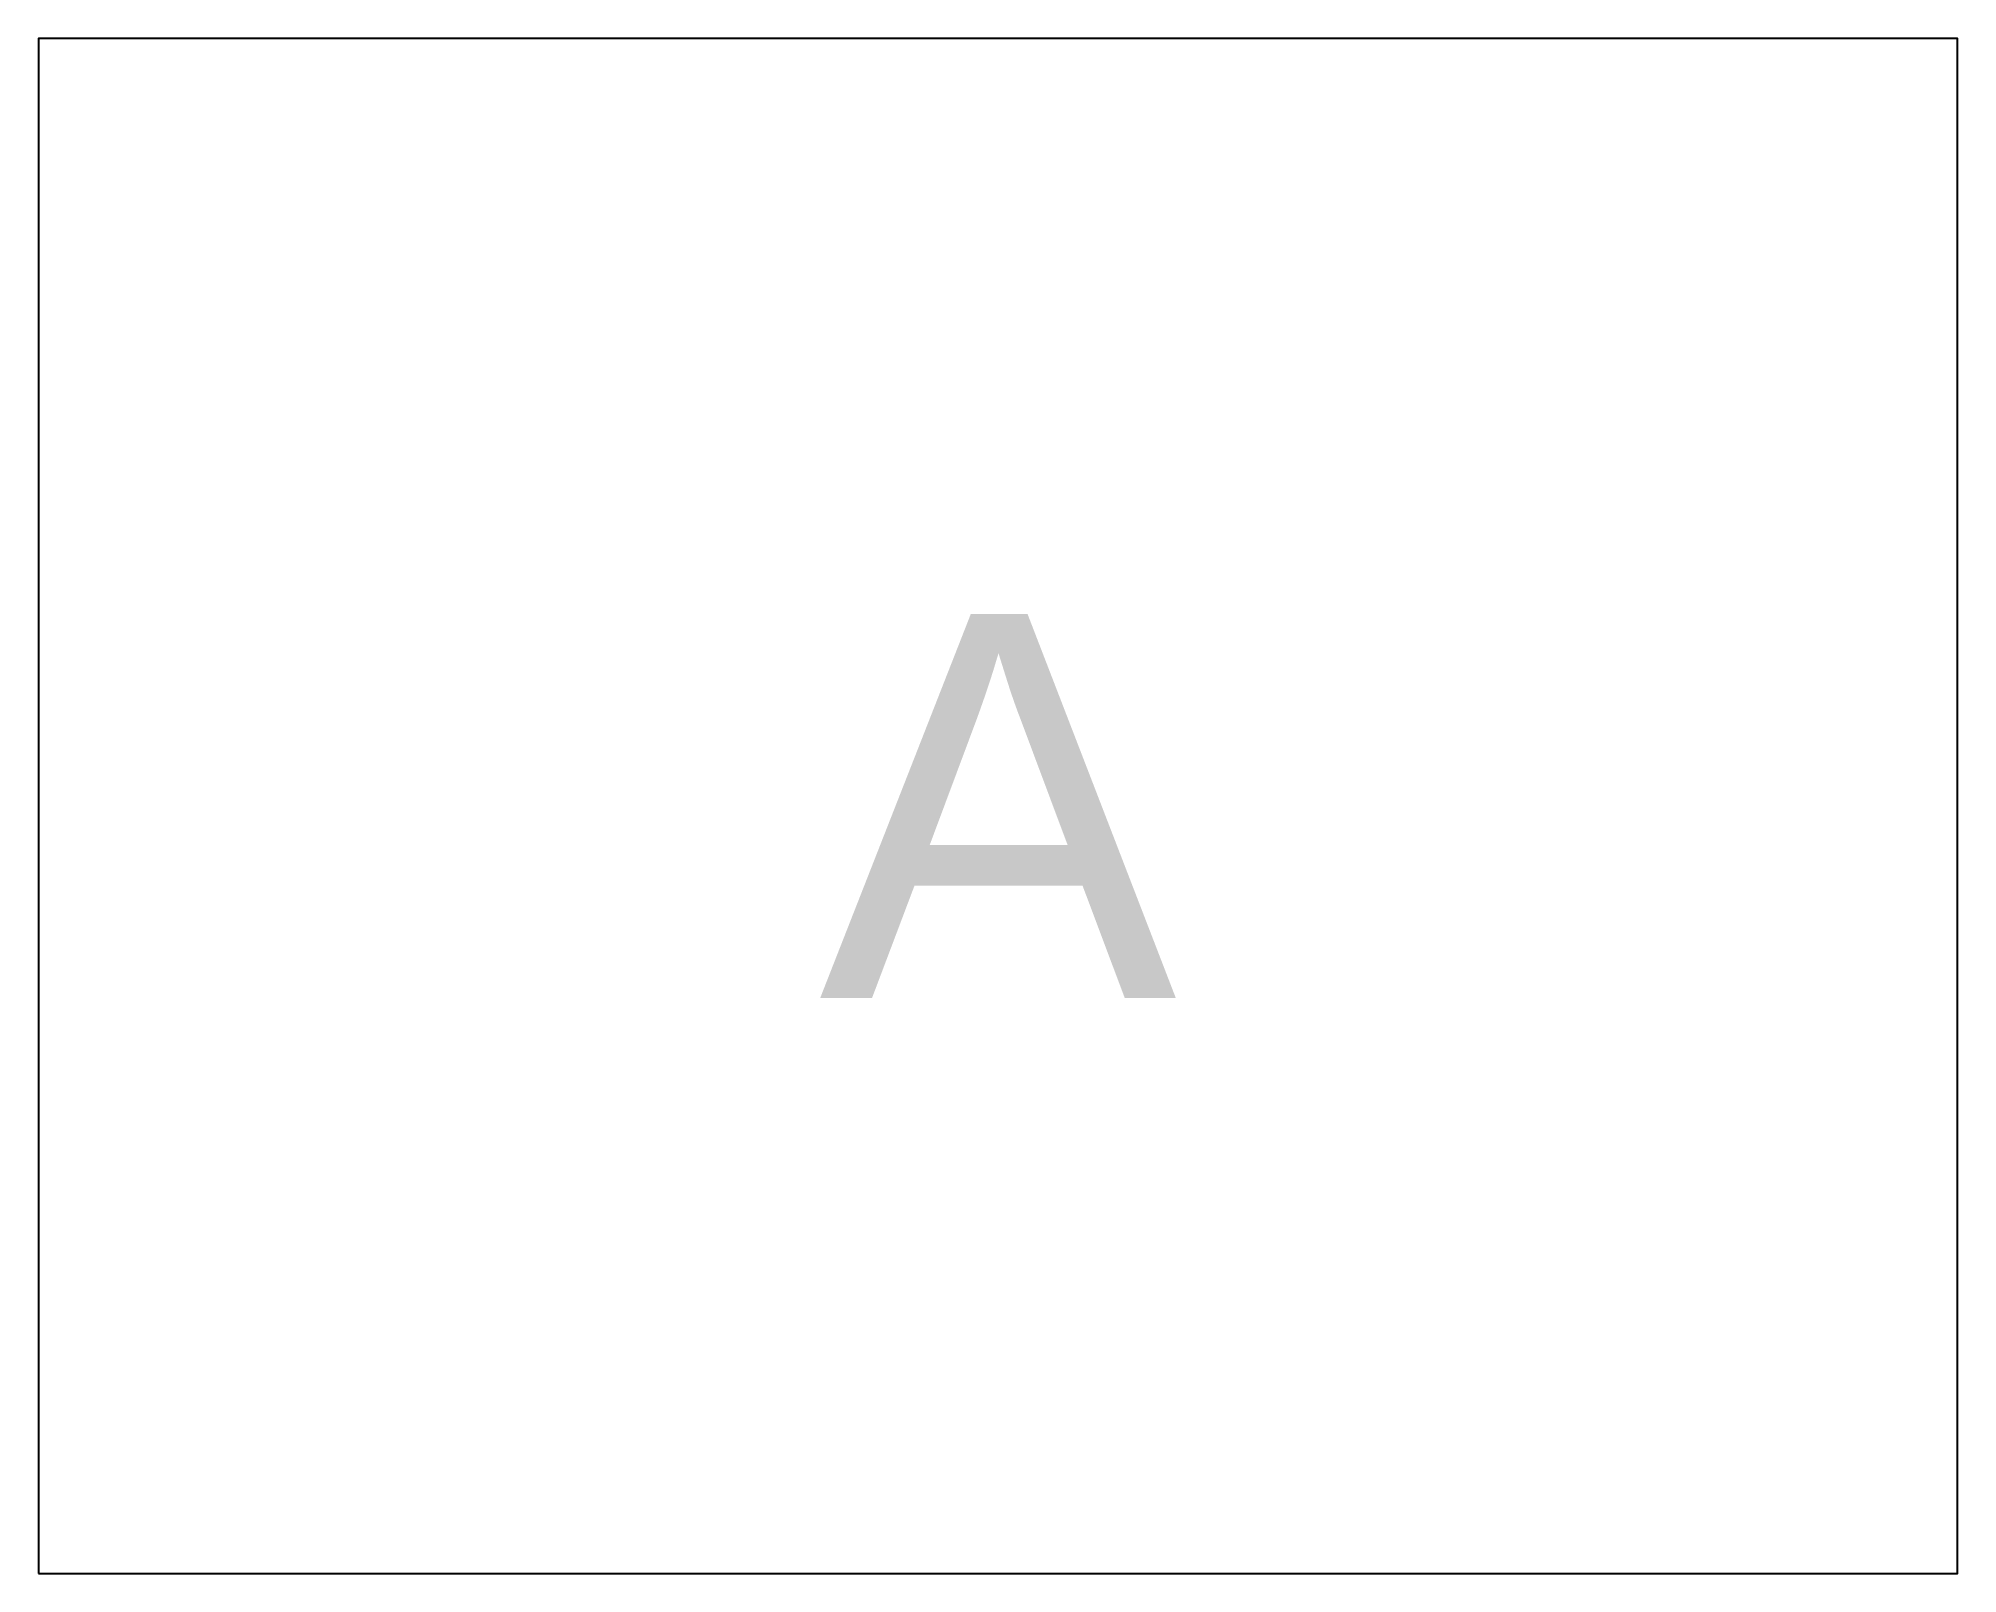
# Model space of a CAD drawing. Header units: millimetres. Extents: x 0 to 50, y 0 to 40.
import ezdxf

# ---------------------------------------------------------------- set-up
doc = ezdxf.new("R2010")
doc.units = ezdxf.units.MM
doc.layers.get('0').update_dxf_attribs({"lineweight": 25, "true_color": 0xffffff})
doc.styles.add('textstyle11', font='')
doc.styles.get('textstyle11').set_extended_font_data('Arial')

msp = doc.modelspace()

# ---------------------------------------------------------------- linework, layer by layer
at = {"flags": 128}
msp.add_lwpolyline([(0, 0), (50, 0), (50, 40), (0, 40)], close=True, dxfattribs=at)

# ---------------------------------------------------------------- texts
at = {"insert": (25, 20), "char_height": 10, "attachment_point": 5, "style": 'textstyle11'}
msp.add_mtext('A', dxfattribs=at)

doc.saveas('drawing.dxf')
